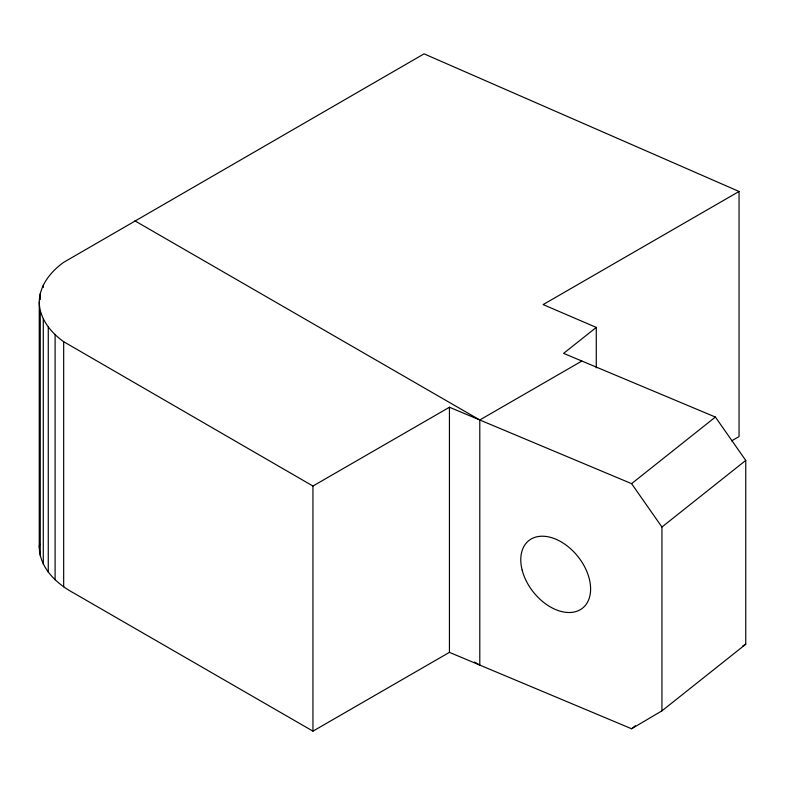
<?xml version="1.0" encoding="UTF-8"?>
<svg xmlns="http://www.w3.org/2000/svg" width="785" height="785" viewBox="0 0 785 785"><rect width="100%" height="100%" fill="white"/><g stroke="black" fill="none" stroke-linecap="round" stroke-linejoin="round"><path stroke-width="1.18" d="M739.048 191.471L543.122 304.59L596.276 327.414L563.601 353.378L715.39 417.051L745.75 460.422L745.75 644.249L661.932 710.857L631.582 728.755L449.432 652.355L312.95 731.149L73.819 593.087C56.608 583.785 39.692 568.026 39.25 547.135L39.25 302.019C39.495 285.446 50.74 271.571 63.673 262.337L424.067 53.851L739.048 191.471L739.048 436.578L731.64 440.856M39.25 547.135L39.633 543.917M312.95 731.149L312.95 486.043L449.432 407.248L631.582 483.648L715.39 417.051M661.932 710.857L661.932 527.02L745.75 460.422M631.582 728.755L635.389 725.732M742.61 646.104L745.75 644.249M134.853 220.83L479.792 419.975L581.871 361.041M474.483 662.02L479.792 665.091L479.792 419.975M39.25 302.019C39.495 318.592 50.74 332.477 63.673 341.71L312.95 486.043M631.582 483.648L661.932 527.02M596.276 327.414L596.276 367.851M449.432 407.248L449.432 652.355M63.673 341.71L63.673 586.817M55.107 334.695L55.107 579.801M48.268 327.07L48.268 572.187M43.293 285.053L43.293 287.506M43.293 318.985L43.293 564.091M40.261 293.462L40.261 299.585M40.261 310.585L40.261 555.692M522.153 570.096A43.155 28.505 51.5 0 0 580.861 609.337A43.155 28.505 51.5 0 0 564.042 543.662A43.155 28.505 51.5 0 0 522.153 570.096"/></g></svg>
